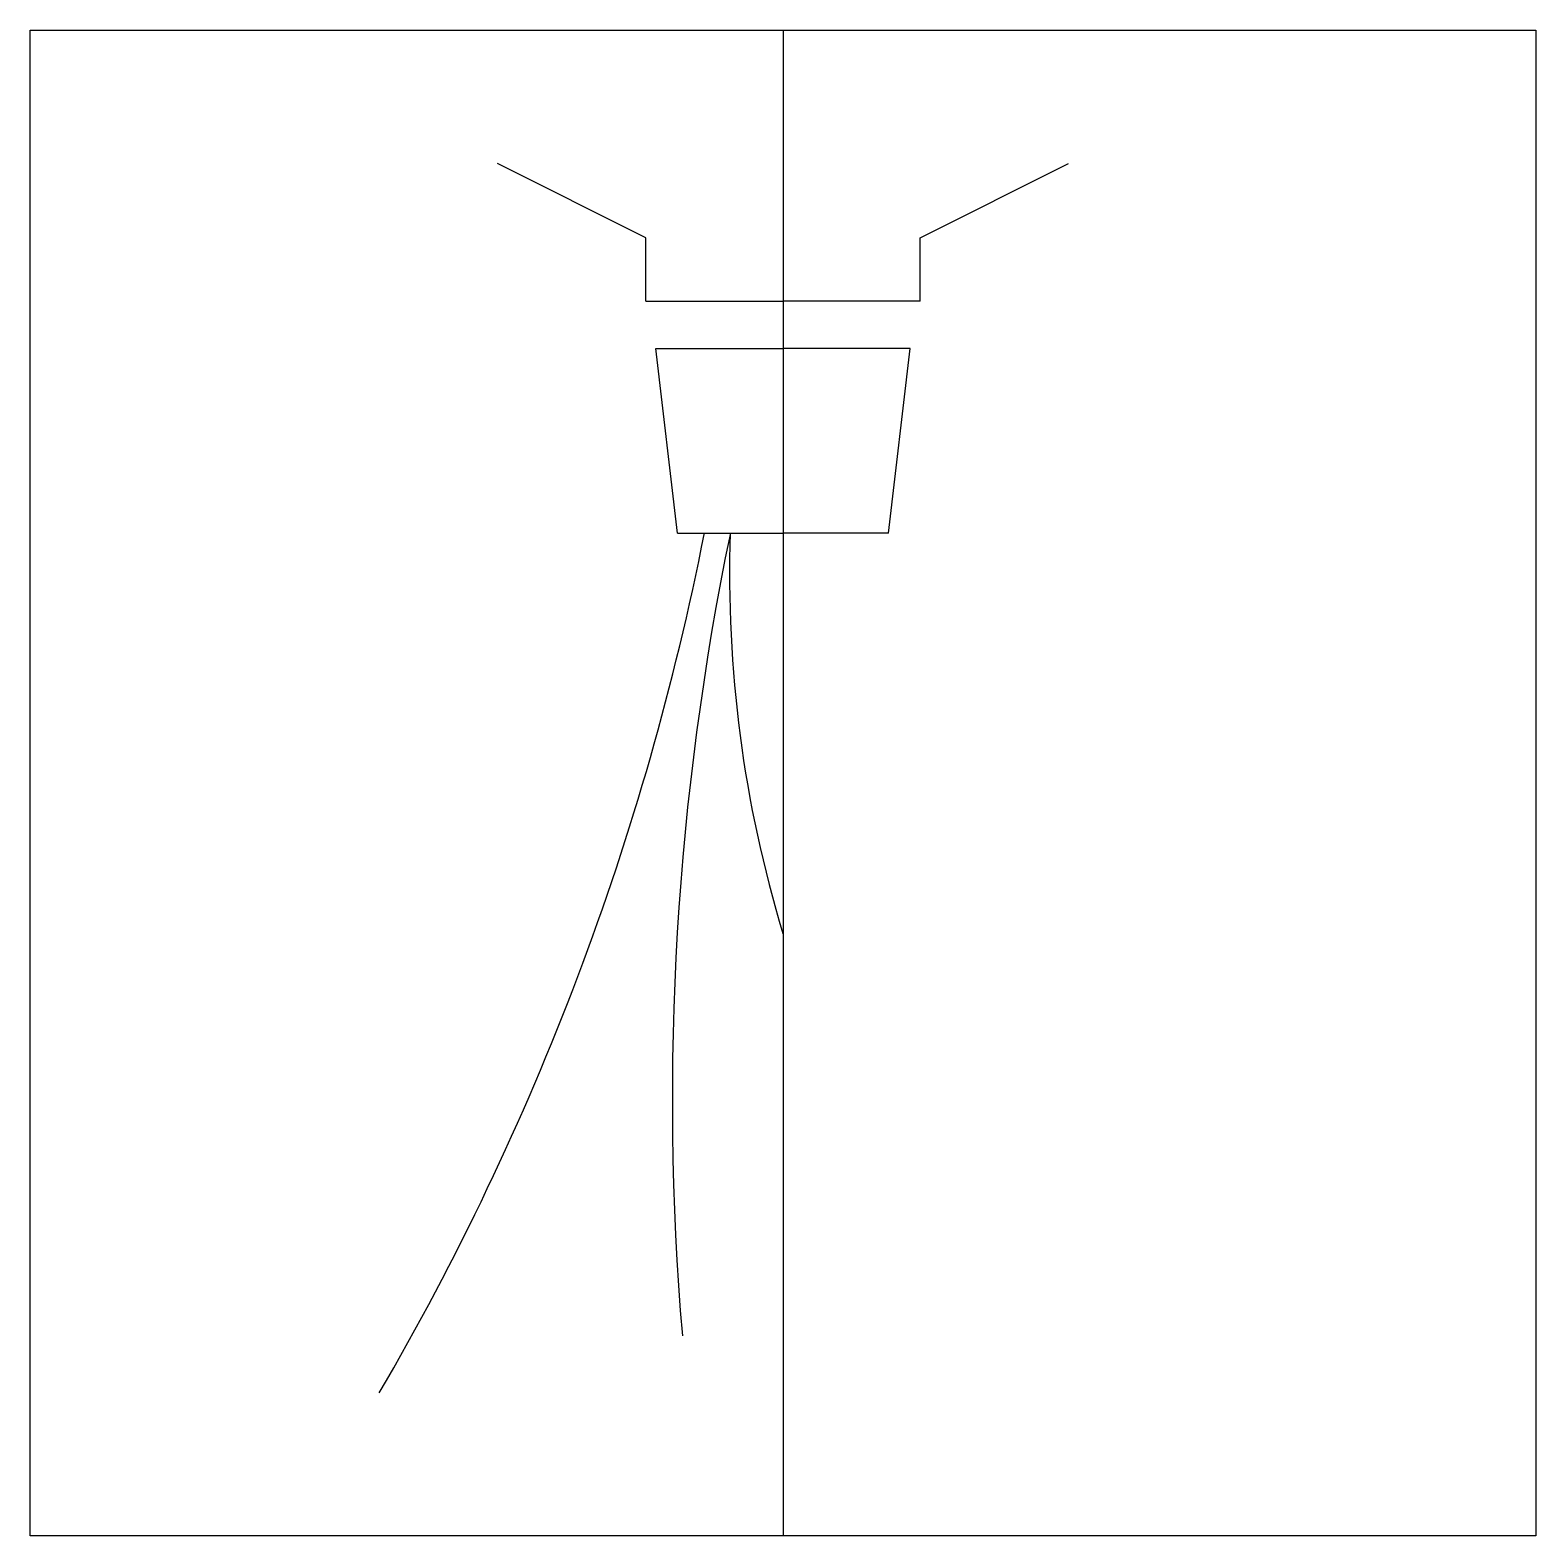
# Model space of a CAD drawing. Header units: millimetres. Extents: x -10 to 0, y 0 to 10.
import ezdxf

# ---------------------------------------------------------------- set-up
doc = ezdxf.new("R2010")
doc.units = ezdxf.units.MM
doc.layers.get('0').update_dxf_attribs({"lineweight": 25, "true_color": 0x000000})

msp = doc.modelspace()

# ---------------------------------------------------------------- linework, layer by layer
at = {"color": 7, "true_color": 0xffffff}
for p, q in [((-10, 10), (0, 10)), ((-10, 0), (-10, 10)), ((0, 10), (0, 0)), ((0, 0), (-10, 0))]:
    msp.add_line(p, q, dxfattribs=at)
for p, q in [((-5, 10), (-5, 0)), ((-5.91, 8.62), (-6.895, 9.115)), ((-4.09, 8.62), (-3.105, 9.115)), ((-5.91, 8.2), (-5.91, 8.62)), ((-4.09, 8.2), (-4.09, 8.62)), ((-5.91, 8.2), (-5, 8.2)), ((-4.09, 8.2), (-5, 8.2)), ((-5.7, 6.66), (-5.845, 7.886)), ((-5.845, 7.886), (-5, 7.886)), ((-4.155, 7.886), (-5, 7.886)), ((-4.3, 6.66), (-4.155, 7.886)), ((-5.7, 6.66), (-5, 6.66)), ((-4.3, 6.66), (-5, 6.66))]:
    msp.add_line(p, q)
for centre, radius, start, end in [((-23.559, 10.218), 18.385, 329.7271, 348.8423), ((12.813, 2.899), 18.548, 168.302, 184.8543), ((2.839, 6.385), 8.194, 178.0734, 196.9184)]:
    msp.add_arc(centre, radius, start, end)

doc.saveas('drawing.dxf')
